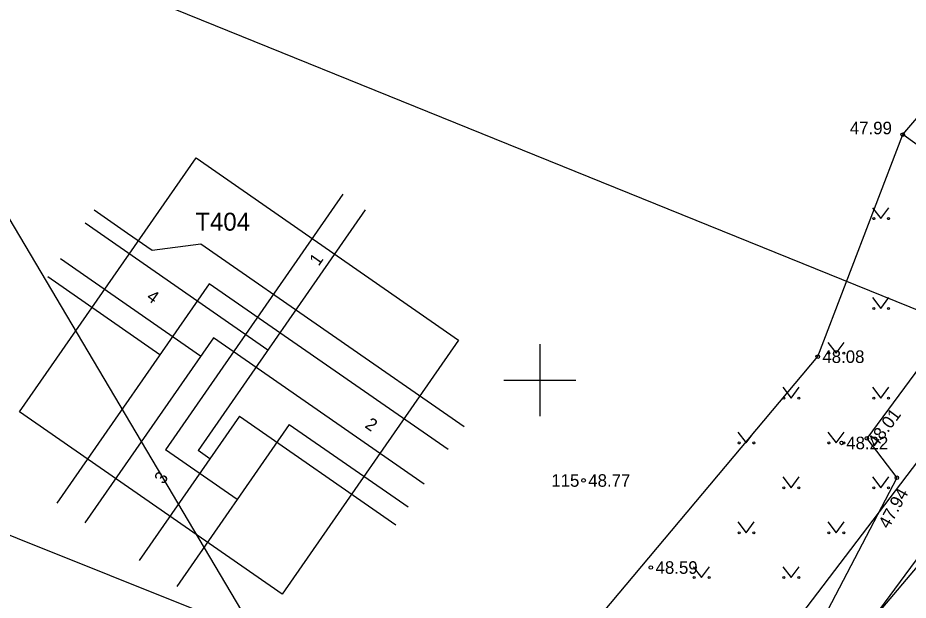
# Model space of a CAD drawing. Extents: x 641054 to 642261, y 6455097 to 6456161.
# Drawn here: x 641720.92 to 641770.52, y 6455787.74 to 6455820.19 of the extents above; entities that cross this region are included whole.
import ezdxf

# ---------------------------------------------------------------- set-up
doc = ezdxf.new("R2010")
doc.units = 0
for name, color, linetype in [('ABIJOONIS', 7, 'Continuous'), ('HALJASTUS', 7, 'Continuous'), ('KORGUS', 7, 'Continuous'), ('MOOTKORG', 7, 'Continuous'), ('MOOTNR', 7, 'Continuous'), ('MOOTPIIR', 7, 'Continuous'), ('PIIR', 7, 'Continuous'), ('TEE', 7, 'Continuous'), ('VORK', 7, 'Continuous'), ('VORMISTUS', 7, 'Continuous'), ('VTRASS', 7, 'Continuous')]:
    doc.layers.add(name, color=color, linetype=linetype)

msp = doc.modelspace()

# ---------------------------------------------------------------- linework, layer by layer
at = {"layer": 'ABIJOONIS'}
for p, q in [((641739.032, 6455810.355), (641729.147, 6455796.117)), ((641740.276, 6455809.491), (641730.961, 6455796.075)), ((641734.849, 6455801.674), (641724.669, 6455808.742)), ((641731.105, 6455801.336), (641723.293, 6455806.761)), ((641728.837, 6455801.419), (641722.594, 6455805.753)), ((641731.579, 6455805.369), (641723.091, 6455793.143)), ((641744.888, 6455796.128), (641731.579, 6455805.369)), ((641731.817, 6455802.361), (641724.66, 6455792.054)), ((641743.556, 6455794.21), (641731.817, 6455802.361)), ((641733.269, 6455797.999), (641727.683, 6455789.955)), ((641733.269, 6455797.999), (641741.984, 6455791.946)), ((641736.044, 6455797.537), (641729.773, 6455788.504)), ((641736.044, 6455797.537), (641742.67, 6455792.934)), ((641733.135, 6455793.348), (641729.147, 6455796.117)), ((641731.617, 6455795.62), (641730.961, 6455796.075))]:
    msp.add_line(p, q, dxfattribs=at)
msp.add_lwpolyline([(641721.023, 6455798.231), (641730.851, 6455812.385), (641745.473, 6455802.227), (641735.645, 6455788.079)], close=True, dxfattribs=at)
msp.add_lwpolyline([(641725.184, 6455809.484), (641727.034, 6455808.199), (641728.414, 6455807.241), (641731.12, 6455807.598), (641745.784, 6455797.417)], dxfattribs=at)
at = {"layer": 'HALJASTUS'}
for p, q in [((641768.537, 6455809.607), (641769, 6455809)), ((641769, 6455809), (641769.446, 6455809.607)), ((641768.537, 6455804.607), (641769, 6455804)), ((641769, 6455804), (641769.446, 6455804.607)), ((641766.037, 6455802.107), (641766.5, 6455801.5)), ((641766.5, 6455801.5), (641766.946, 6455802.107)), ((641763.537, 6455799.607), (641764, 6455799)), ((641764, 6455799), (641764.446, 6455799.607)), ((641768.537, 6455799.607), (641769, 6455799)), ((641769, 6455799), (641769.446, 6455799.607)), ((641761.037, 6455797.107), (641761.5, 6455796.5)), ((641761.5, 6455796.5), (641761.946, 6455797.107)), ((641766.037, 6455797.107), (641766.5, 6455796.5)), ((641766.5, 6455796.5), (641766.946, 6455797.107)), ((641763.537, 6455794.607), (641764, 6455794)), ((641764, 6455794), (641764.446, 6455794.607)), ((641768.537, 6455794.607), (641769, 6455794)), ((641769, 6455794), (641769.446, 6455794.607)), ((641761.037, 6455792.107), (641761.5, 6455791.5)), ((641761.5, 6455791.5), (641761.946, 6455792.107)), ((641766.037, 6455792.107), (641766.5, 6455791.5)), ((641766.5, 6455791.5), (641766.946, 6455792.107)), ((641758.537, 6455789.607), (641759, 6455789)), ((641759, 6455789), (641759.446, 6455789.607)), ((641763.537, 6455789.607), (641764, 6455789)), ((641764, 6455789), (641764.446, 6455789.607))]:
    msp.add_line(p, q, dxfattribs=at)
for centre in [(641768.599, 6455809), (641769.428, 6455809), (641768.599, 6455804), (641769.428, 6455804), (641766.099, 6455801.5), (641766.928, 6455801.5), (641763.599, 6455799), (641764.428, 6455799), (641768.599, 6455799), (641769.428, 6455799), (641761.099, 6455796.5), (641761.928, 6455796.5), (641766.099, 6455796.5), (641766.928, 6455796.5), (641763.599, 6455794), (641764.428, 6455794), (641768.599, 6455794), (641769.428, 6455794), (641761.099, 6455791.5), (641761.928, 6455791.5), (641766.099, 6455791.5), (641766.928, 6455791.5), (641758.599, 6455789), (641759.428, 6455789), (641763.599, 6455789), (641764.428, 6455789)]:
    msp.add_circle(centre, 0.055, dxfattribs=at)
at = {"layer": 'KORGUS'}
for centre in [(641770.213, 6455813.681), (641765.482, 6455801.31), (641768.215, 6455796.757), (641766.813, 6455796.504), (641752.438, 6455794.412), (641769.887, 6455794.562), (641756.185, 6455789.56)]:
    msp.add_circle(centre, 0.1, dxfattribs=at)
at = {"layer": 'MOOTPIIR'}
msp.add_lwpolyline([(641690.749, 6455669.135), (641707.027, 6455709.69), (641727.079, 6455744.675), (641740.174, 6455766.303), (641748.407, 6455780.957), (641765.482, 6455801.31), (641770.213, 6455813.681), (641772.926, 6455816.84), (641793, 6455833.213), (641799.142, 6455847.207), (641796.03, 6455860.51), (641766.692, 6455849.799), (641763.462, 6455857.15), (641767.729, 6455867.618), (641765.88, 6455873.775), (641769.603, 6455876.796), (641782.453, 6455882.941), (641783.077, 6455889.246), (641787.575, 6455887.904), (641790.073, 6455878.809), (641791.155, 6455870.531), (641824.046, 6455877.66), (641844.459, 6455876.172), (641847.098, 6455877.798)], dxfattribs=at)
at = {"layer": 'PIIR'}
for points in [[(641660.8, 6455541.98), (641686.12, 6455610.26), (641717.09, 6455682.25), (641746.02, 6455738.69), (641761.52, 6455754.99), (641783.67, 6455787.4), (641809.1, 6455819.19), (641838.38, 6455860.75), (641815.67, 6455863.45), (641817.44, 6455856.44), (641756.82, 6455776.78), (641728.85, 6455737.98), (641704.95, 6455741.98), (641707.04, 6455695.48), (641696.96, 6455668.57), (641657, 6455559)], [(641695.82, 6455743.5), (641728.85, 6455737.98), (641756.82, 6455776.78), (641715.75, 6455793.24)]]:
    msp.add_lwpolyline(points, close=True, dxfattribs=at)
at = {"layer": 'TEE'}
for points in [[(641800.402, 6455826.858), (641797.392, 6455823.248), (641788.478, 6455811.53), (641779.445, 6455799.924), (641772.228, 6455791.054), (641766.275, 6455783.982)], [(641777.427, 6455808.475), (641770.213, 6455813.681)], [(641788.349, 6455811.364), (641780.999, 6455812.48), (641774.133, 6455804.781), (641768.215, 6455796.757), (641769.887, 6455794.562), (641764.969, 6455785.149)]]:
    msp.add_lwpolyline(points, dxfattribs=at)
at = {"layer": 'VORK'}
for p, q in [((641750, 6455802), (641750, 6455798)), ((641748, 6455800), (641752, 6455800))]:
    msp.add_line(p, q, dxfattribs=at)
at = {"layer": 'VORMISTUS'}
for points in [[(641721.353, 6456133.702), (642260.763, 6455915.16), (642152.994, 6455649.162), (641613.584, 6455867.704)], [(641545.733, 6456103.912), (641842.351, 6455603.171), (641595.422, 6455456.9), (641298.804, 6455957.641)]]:
    msp.add_lwpolyline(points, close=True, dxfattribs=at)
at = {"layer": 'VTRASS'}
msp.add_lwpolyline([(641760.6, 6455775.93), (641802.958, 6455833.32), (641798.75, 6455860.606), (641793.928, 6455858.968)], dxfattribs=at)

# ---------------------------------------------------------------- texts
at = {"layer": 'ABIJOONIS'}
msp.add_text('T404', height=1, dxfattribs=at).set_placement((641730.81, 6455808.33))
for s, rotation, p in [('1', 54.7905, (641737.68, 6455806.32)), ('4', 324.7905, (641728.04, 6455804.52)), ('2', 324.7905, (641740.21, 6455797.4)), ('3', 54.7905, (641729.04, 6455794.16))]:
    msp.add_text(s, height=0.7, rotation=rotation, dxfattribs=at).set_placement(p)
at = {"layer": 'KORGUS'}
for s, p in [(' 47.99', (641767.01, 6455813.7)), (' 48.08', (641765.48, 6455800.96)), (' 48.59', (641756.19, 6455789.21))]:
    msp.add_text(s, height=0.7, dxfattribs=at).set_placement(p)
for s, rotation, p in [(' 48.01', 53.5057, (641768.61, 6455795.99)), (' 47.94', 61.0156, (641769.3, 6455791.45))]:
    msp.add_text(s, height=0.7, rotation=rotation, dxfattribs=at).set_placement(p)
at = {"layer": 'MOOTKORG'}
for s, p in [(' 48.22', (641766.81, 6455796.15)), (' 48.77', (641752.44, 6455794.06))]:
    msp.add_text(s, height=0.7, dxfattribs=at).set_placement(p)
at = {"layer": 'MOOTNR'}
msp.add_text('115 ', height=0.7, dxfattribs=at).set_placement((641750.64, 6455794.06))

doc.saveas('drawing.dxf')
